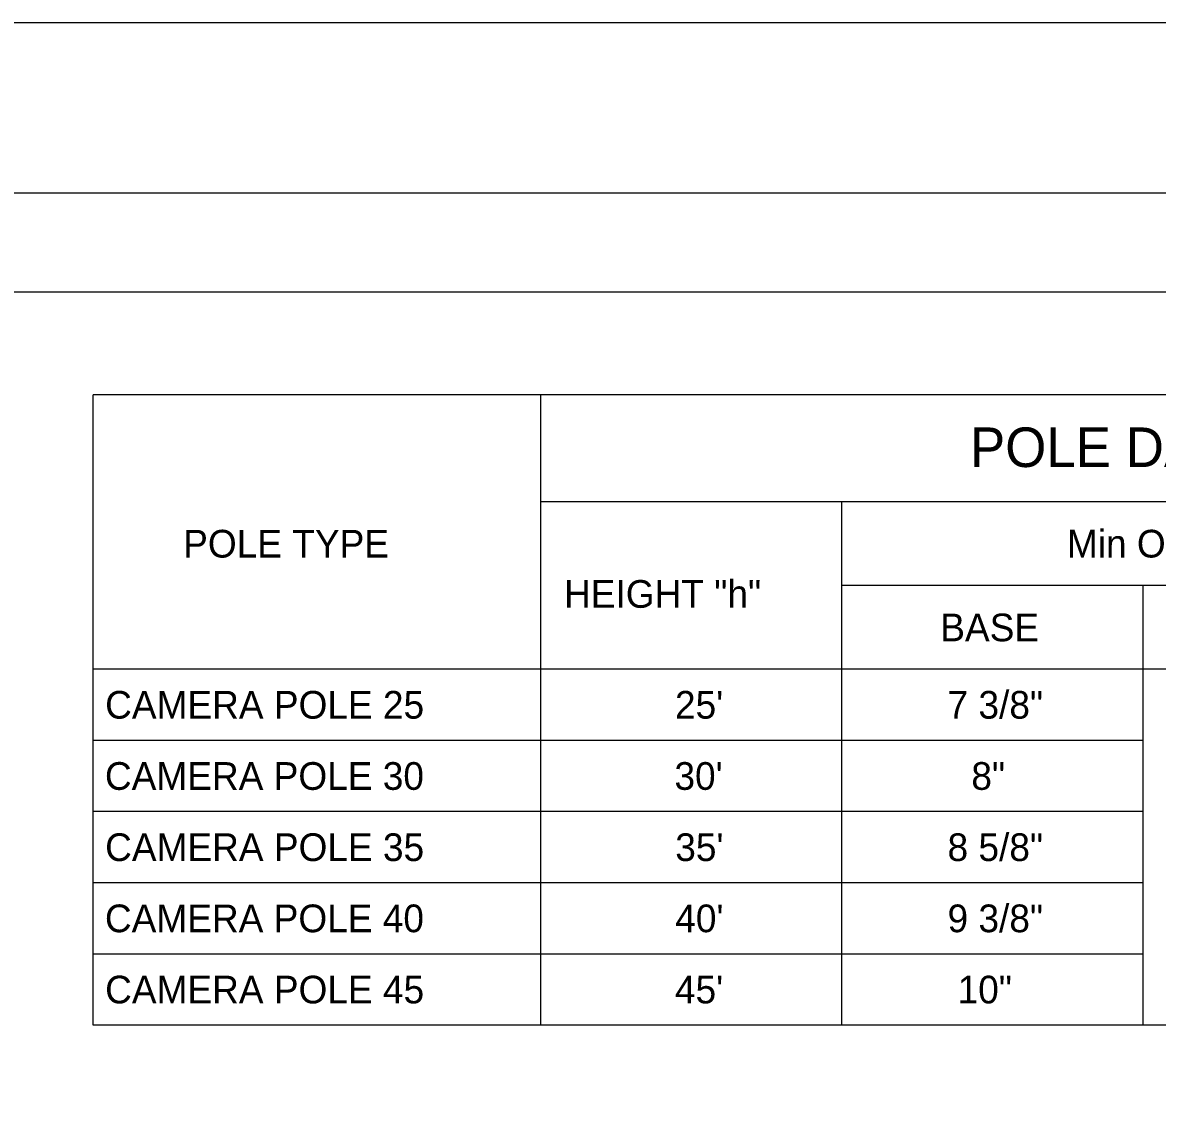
# Model space of a CAD drawing. Extents: x -894 to 866, y -472 to 714.
# Drawn here: x -584.7 to -297.9, y 441.8 to 713.6 of the extents above; entities that cross this region are included whole.
import ezdxf

# ---------------------------------------------------------------- set-up
doc = ezdxf.new("R2010")
doc.units = 0
for name, color, linetype in [('57 Undefined', 7, 'Continuous'), ('60 Nongeo Data', 7, 'Continuous'), ('border_PLOTTING-ELEMENTS', 7, 'Continuous'), ('border_rw_22x34_Cut_Lines', 7, 'Continuous'), ('border_SHEET', 7, 'Continuous')]:
    doc.layers.add(name, color=color, linetype=linetype)

msp = doc.modelspace()

# ---------------------------------------------------------------- linework, layer by layer
at = {"layer": '60 Nongeo Data'}
for p, q in [((-566.91, 460.27), (-566.91, 619.52)), ((376.25, 619.52), (-566.91, 619.52)), ((-453.79, 460.27), (-453.79, 619.52)), ((-149.14, 592.51), (-453.79, 592.51)), ((-377.65, 460.27), (-377.65, 592.51)), ((-225.28, 571.31), (-377.65, 571.31)), ((-301.49, 569.91), (-301.49, 571.31)), ((-301.49, 460.27), (-301.49, 569.91)), ((-301.49, 550.17), (-566.91, 550.17)), ((-149.14, 550.17), (-301.49, 550.17)), ((-301.49, 532.18), (-566.91, 532.18)), ((-301.49, 514.19), (-566.91, 514.19)), ((-301.49, 496.2), (-566.91, 496.2)), ((-301.49, 478.2), (-566.91, 478.2)), ((-301.49, 460.27), (-566.91, 460.27)), ((-149.14, 460.27), (-301.49, 460.27))]:
    msp.add_line(p, q, dxfattribs=at)
at = {"layer": 'border_PLOTTING-ELEMENTS'}
for points in [[(-894.04, -472.44), (865.96, -472.44), (865.96, 713.56), (-894.04, 713.56)], [(-864.04, 670.56), (835.96, 670.56), (835.96, -429.44), (-864.04, -429.44)]]:
    msp.add_lwpolyline(points, close=True, dxfattribs=at)
at = {"layer": 'border_rw_22x34_Cut_Lines'}
msp.add_lwpolyline([(-864.04, 670.56), (835.96, 670.56), (835.96, -429.44), (-864.04, -429.44)], close=True, dxfattribs=at)
at = {"layer": 'border_SHEET'}
msp.add_line((-814.04, 645.56), (810.96, 645.56), dxfattribs=at)

# ---------------------------------------------------------------- texts
at = {"layer": '57 Undefined'}
for s, height, p in [('POLE DATA', 10, (-345.29, 601.28)), ('POLE TYPE', 7, (-544.15, 578.4)), ('Min OD', 7, (-320.77, 578.41)), ('HEIGHT "h"', 7, (-447.88, 565.71)), ('BASE', 7, (-352.78, 557.24)), ('7 3/8"', 7, (-350.94, 537.69)), (' CAMERA POLE 25', 7, (-566.48, 537.69)), ("25'", 7, (-419.84, 537.69)), (' CAMERA POLE 30', 7, (-566.53, 519.7)), ("30'", 7, (-419.98, 519.7)), ('8"', 7, (-344.93, 519.7)), (' CAMERA POLE 35', 7, (-566.48, 501.71)), ("35'", 7, (-419.77, 501.71)), ('8 5/8"', 7, (-350.94, 501.71)), (' CAMERA POLE 40', 7, (-566.53, 483.72)), ("40'", 7, (-419.77, 483.72)), ('9 3/8"', 7, (-350.94, 483.72)), (' CAMERA POLE 45', 7, (-566.48, 465.73)), ("45'", 7, (-419.85, 465.73)), ('10"', 7, (-348.4, 465.73))]:
    msp.add_text(s, height=height, dxfattribs=at).set_placement(p)

doc.saveas('drawing.dxf')
